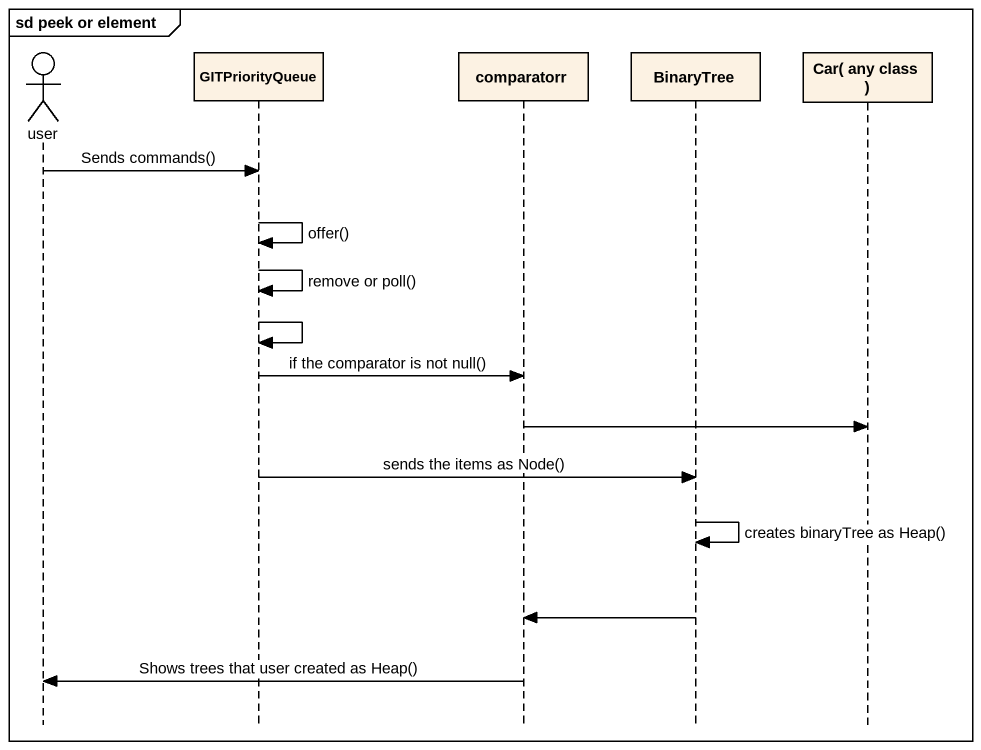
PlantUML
@startuml
mainframe sd peek or element
hide footbox
actor user
participant GITPriorityQueue
participant comparatorr
participant BinaryTree
participant "Car( any class )" as Car_any_class

user -> GITPriorityQueue : Sends commands()
GITPriorityQueue -> GITPriorityQueue : offer()
GITPriorityQueue -> GITPriorityQueue : remove or poll()
GITPriorityQueue -> GITPriorityQueue
GITPriorityQueue -> comparatorr : if the comparator is not null()
comparatorr -> Car_any_class
GITPriorityQueue -> BinaryTree : sends the items as Node()
BinaryTree -> BinaryTree : creates binaryTree as Heap()
BinaryTree -> comparatorr
comparatorr -> user : Shows trees that user created as Heap()
@enduml
